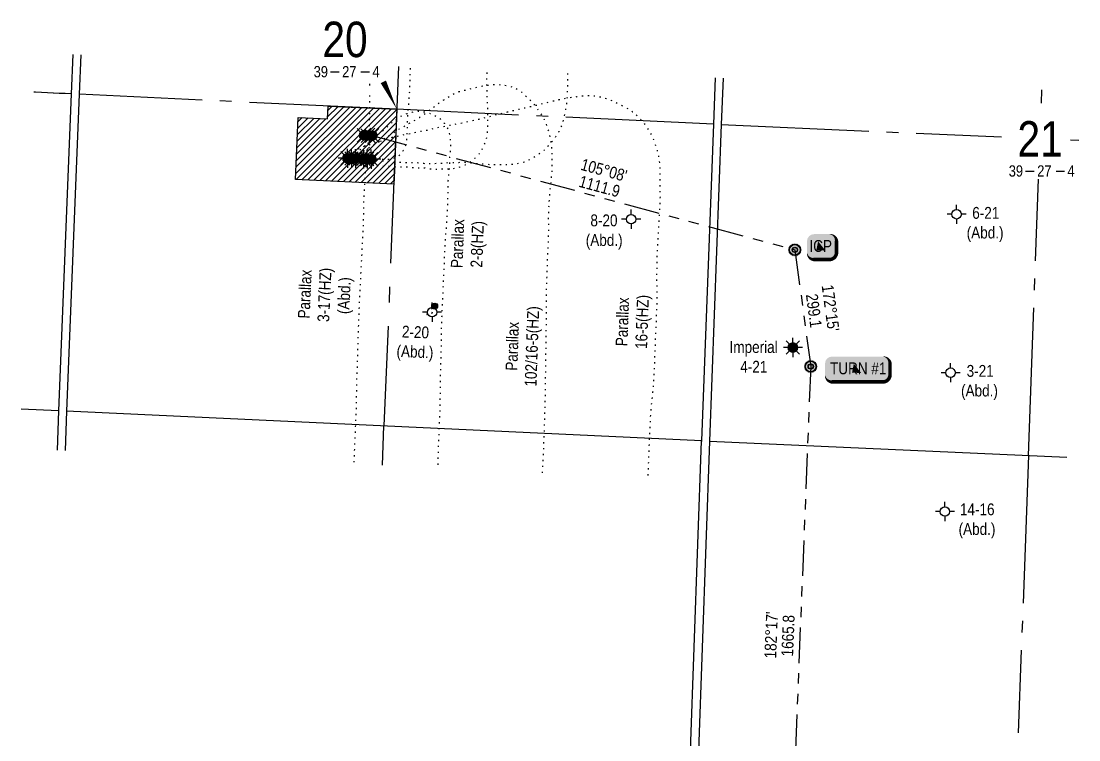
# Model space of a CAD drawing. Extents: x 301137 to 311962, y 5795932 to 5810027.
# Drawn here: x 308053 to 310738, y 5798523 to 5800349 of the extents above; entities that cross this region are included whole.
import ezdxf
from ezdxf.enums import TextEntityAlignment as Align

# ---------------------------------------------------------------- set-up
doc = ezdxf.new("R2010")
doc.units = 0
doc.header["$LTSCALE"] = 5
for name, pattern in [('0', [1, 1, 0]), ('foc-DOT', [1, 0.2, -0.8]), ('foc-DRILLPATH', [14.75, 6, -1.75, 1.75, -1.75, 1.75, -1.75]), ('foc-QUARTERLINE', [33, 25, -3, 2, -3])]:
    doc.linetypes.add(name, pattern=pattern)
for name, color, linetype in [('10', 1, 'Continuous'), ('9', 3, 'Continuous'), ('AS-DRILL', 8, 'foc-DOT'), ('AS-DRILL-T', 8, 'Continuous'), ('C-WS-S', 8, 'Continuous'), ('F-WS-S', 8, 'Continuous'), ('L-BD', 7, 'Continuous'), ('L-MON', 1, 'Continuous'), ('L-QSEC', 8, 'foc-QUARTERLINE'), ('L-SEC', 7, 'Continuous'), ('L-SECLBL', 7, 'Continuous'), ('L-SECQ', 8, 'foc-QUARTERLINE'), ('P-PDRILLPATH', 12, 'foc-DRILLPATH'), ('P-PROPOSED', 10, 'Continuous'), ('P-PROPOSED-EXISTING-H', 59, 'Continuous')]:
    doc.layers.add(name, color=color, linetype=linetype)
doc.styles.add('80', font='ARIALN.TTF', dxfattribs={"height": 10})
doc.styles.add('80L', font='ARIALN.TTF', dxfattribs={"height": 10})
doc.styles.add('SIMPLEX', font='ARIALN.TTF')

# ---------------------------------------------------------------- blocks, each defined once
blk = doc.blocks.new('GAS')
h = blk.add_hatch(color=255)
h.dxf.hatch_style = 1
edge = h.paths.add_edge_path()
edge.add_arc((0, 0), 0.9, 0, 360)
for p, q in [((-0.81, 0), (-1.62, 0)), ((-0.57, 0.57), (-1.14, 1.14)), ((0, 0.81), (0, 1.62)), ((0.57, 0.57), (1.14, 1.14)), ((1.62, 0), (0.81, 0)), ((-0.57, -0.57), (-1.14, -1.14)), ((0, -0.81), (0, -1.62)), ((1.14, -1.14), (0.57, -0.57))]:
    blk.add_line(p, q)
blk.add_circle((0, 0), 0.8)
blk = doc.blocks.new('WC')
at = {"layer": 'L-MON'}
h = blk.add_hatch(color=255, dxfattribs=at)
h.dxf.hatch_style = 1
edge = h.paths.add_edge_path()
edge.add_arc((0, 0), 0.9, 0, 360)
at = {"layer": 'L-MON', "color": 240, "flags": 128}
for points in [[(-0.62, 0.5), (-1.23, 1.12)], [(0.52, 0.61), (1.13, 1.21)], [(-1.18, -1.18), (-0.56, -0.57)], [(1.16, -1.18), (0.56, -0.57)]]:
    blk.add_lwpolyline(points, dxfattribs=at)
at = {"layer": 'L-MON', "color": 240}
for radius in [0.8, 0.373]:
    blk.add_circle((0, 0), radius, dxfattribs=at)
blk = doc.blocks.new('L-SECLBL')
at = {"layer": '9', "color": 7}
for p, q in [((-5.08, -27.83), (-12.29, -27.83)), ((20.7, -27.83), (13.5, -27.83))]:
    blk.add_line(p, q, dxfattribs=at)
at = {"layer": '10', "color": 2, "style": 'SIMPLEX'}
blk.add_attdef('SEC', text='', height=30, dxfattribs=at).set_placement((0, 0), align=Align.MIDDLE)
at = {"layer": '10', "color": 5, "style": '80L'}
blk.add_attdef('TWP', text='', height=9.5, dxfattribs=at).set_placement((-14.43, -27.37), align=Align.MIDDLE_RIGHT)
blk.add_attdef('RGE', text='', height=9.5, dxfattribs=at).set_placement((3.62, -27.37), align=Align.MIDDLE_CENTER)
blk.add_attdef('MER', text='', height=9.5, dxfattribs=at).set_placement((23.17, -27.37), align=Align.MIDDLE_LEFT)
blk = doc.blocks.new('plbh')
at = {"layer": 'L-MON'}
h = blk.add_hatch(color=255, dxfattribs=at)
h.dxf.hatch_style = 1
edge = h.paths.add_edge_path()
edge.add_arc((0, 0), 1.16, 0, 360)
h = blk.add_hatch(color=256, dxfattribs=at)
h.dxf.hatch_style = 1
h.paths.add_polyline_path([(-0.96, 0, 1), (0.96, 0, 1)])
h.paths.add_polyline_path([(0.91, 0, -1), (-0.91, 0, -1)], flags=16)
h.paths.add_polyline_path([(0.45, 0, -1), (-0.45, 0, -1)], flags=0)
h = blk.add_hatch(color=256, dxfattribs=at)
h.dxf.hatch_style = 1
h.paths.add_polyline_path([(-0.45, 0, 1), (0.45, 0, 1)])
h.paths.add_polyline_path([(0.4, 0, -1), (-0.4, 0, -1)], flags=16)
at = {"layer": 'L-MON', "color": 240}
for radius in [0.96, 0.91, 0.45, 0.4]:
    blk.add_circle((0, 0), radius, dxfattribs=at)
blk = doc.blocks.new('GABD')
for p, q in [((-0.81, 0), (-1.62, 0)), ((0, 0.81), (0, 1.62)), ((1.62, 0), (0.81, 0)), ((0, -0.81), (0, -1.62))]:
    blk.add_line(p, q)
blk.add_circle((0, 0), 0.8)
blk = doc.blocks.new('*U88')
h = blk.add_hatch(color=254)
edge = h.paths.add_edge_path()
edge.add_line((-6.5, -11.5), (6.5, -11.5))
edge.add_arc((6.5, -5.5), 6, 270, 360)
edge.add_line((12.5, -5.5), (12.5, 4))
edge.add_arc((6.5, 4), 6, 0, 90)
edge.add_line((6.5, 10), (-6.5, 10))
edge.add_arc((-6.5, 4), 6, 90, 180)
edge.add_line((-12.5, 4), (-12.5, -5.5))
edge.add_arc((-6.5, -5.5), 6, 180, 270)
at = {"color": 1, "flags": 128}
blk.add_lwpolyline([(-6.5, -11.5, 3, 3, 0), (6.5, -11.5, 3, 3, 0.414214), (12.5, -5.5, 3, 3, 0), (12.5, 4, 3, 0, 0.414214), (6.5, 10, 0, 0, 0), (-6.5, 10, 0, 0, 0.414214), (-12.5, 4, 0, 0, 0), (-12.5, -5.5, 0, 3, 0.414214)], format="xyseb", close=True, dxfattribs=at)
blk.add_lwpolyline([(-4.62, -3.66, 0, 10, 0), (0, 0, 5, 5, 0)], format="xyseb", dxfattribs=at)
at = {"color": 1, "style": '80'}
blk.add_attdef('ENTER_TEXT_001', (-36.68, -4.99), '', height=10, dxfattribs=at)
blk = doc.blocks.new('*U90')
h = blk.add_hatch(color=254)
edge = h.paths.add_edge_path()
edge.add_line((-21.5, -11.5), (21.5, -11.5))
edge.add_arc((21.5, -5.5), 6, 270, 360)
edge.add_line((27.5, -5.5), (27.5, 4))
edge.add_arc((21.5, 4), 6, 0, 90)
edge.add_line((21.5, 10), (-21.5, 10))
edge.add_arc((-21.5, 4), 6, 90, 180)
edge.add_line((-27.5, 4), (-27.5, -5.5))
edge.add_arc((-21.5, -5.5), 6, 180, 270)
at = {"color": 1, "flags": 128}
blk.add_lwpolyline([(-21.5, -11.5, 3, 3, 0), (21.5, -11.5, 3, 3, 0.414214), (27.5, -5.5, 3, 3, 0), (27.5, 4, 3, 0, 0.414214), (21.5, 10, 0, 0, 0), (-21.5, 10, 0, 0, 0.414214), (-27.5, 4, 0, 0, 0), (-27.5, -5.5, 0, 3, 0.414214)], format="xyseb", close=True, dxfattribs=at)
blk.add_lwpolyline([(-4.62, -3.66, 0, 10, 0), (0, 0, 5, 5, 0)], format="xyseb", dxfattribs=at)
at = {"color": 1, "style": '80'}
blk.add_attdef('ENTER_TEXT_001', (-36.68, -4.99), '', height=10, dxfattribs=at)
blk = doc.blocks.new('BH-Existing')
at = {"layer": 'AS-DRILL-T'}
h = blk.add_hatch(color=256, dxfattribs=at)
h.dxf.hatch_style = 1
edge = h.paths.add_edge_path()
edge.add_arc((0, 0), 0.5, 0, 360)
blk.add_circle((0, 0), 0.5, dxfattribs=at)

msp = doc.modelspace()

# ---------------------------------------------------------------- hatches: boundary and pattern name
at = {"layer": 'P-PROPOSED-EXISTING-H'}
h = msp.add_hatch(dxfattribs=at)
h.set_pattern_fill('ANSI31', color=256, scale=3.499752)
h.set_pattern_definition([(45, (3418.15, -5308.802), (-7.857167858, 7.857167858), [])])
h.paths.add_polyline_path([(308755.611, 5800104.404), (308830.523, 5800100.87), (308831.844, 5800133.34), (309006.637, 5800125.093), (308998.911, 5799935.264), (308749.207, 5799947.046)])

# ---------------------------------------------------------------- linework, layer by layer
at = {"ltscale": 3, "flags": 128}
msp.add_lwpolyline([(309752.413, 5798495.394), (309780.271, 5799283.165)], dxfattribs=at)
at = {"layer": 'AS-DRILL', "ltscale": 3, "flags": 128}
for points in [[(308921.59, 5799999.071), (308921.592, 5799999.121), (308921.532, 5799999.133), (308921.41, 5799999.088), (308921.28, 5799999.073), (308921.163, 5799999.148), (308921.074, 5799999.182), (308920.914, 5799999.178), (308920.683, 5799999.167), (308920.505, 5799999.214), (308920.375, 5799999.229), (308920.073, 5799999.171), (308919.983, 5799999.185), (308920.198, 5799999.306), (308920.54, 5799999.333), (308920.877, 5799999.269), (308921.209, 5799999.306), (308921.452, 5799999.387), (308921.647, 5799999.489), (308921.739, 5799999.555), (308921.926, 5799999.718), (308922.04, 5799999.824), (308922.072, 5799999.873), (308922.123, 5799999.911), (308922.217, 5800000.007), (308922.302, 5800000.124), (308922.397, 5800000.24), (308922.481, 5800000.357), (308922.566, 5800000.484), (308922.576, 5800000.473), (308922.377, 5800000.241), (308922.054, 5799999.933), (308921.898, 5799999.789), (308921.576, 5799999.482), (308921.288, 5799999.293), (308921.068, 5799999.282), (308920.851, 5799999.371), (308920.751, 5799999.354), (308920.814, 5799999.202), (308920.868, 5799999.03), (308920.842, 5799998.88), (308920.766, 5799998.743), (308920.835, 5799998.701), (308921.151, 5799998.858), (308921.52, 5799999.074), (308921.818, 5799999.282), (308922.008, 5799999.515), (308922.048, 5799999.773), (308922.03, 5800000.074), (308921.982, 5800000.387), (308921.927, 5800000.519), (308921.864, 5800000.441), (308921.917, 5800000.259), (308922.071, 5800000.093), (308922.237, 5799999.996), (308922.395, 5799999.95), (308922.545, 5799999.944), (308922.634, 5799999.92), (308922.64, 5799999.81), (308922.635, 5799999.69), (308922.703, 5799999.647), (308922.653, 5799999.629), (308922.392, 5799999.61), (308922.12, 5799999.58), (308921.96, 5799999.567), (308921.877, 5799999.5), (308921.854, 5799999.421), (308921.892, 5799999.379), (308922.091, 5799999.351), (308922.131, 5799999.35), (308922.856, 5799999.451), (308924.064, 5799999.634), (308925.343, 5799999.833), (308925.605, 5799999.883), (308927.456, 5800000.13), (308929.517, 5800000.369), (308931.796, 5800000.569), (308934.438, 5800000.565), (308937.351, 5800000.34), (308940.533, 5800000.084), (308944.064, 5799999.784), (308948.061, 5799999.386), (308952.448, 5799998.982), (308957.14, 5799998.687), (308961.951, 5799998.627), (308966.537, 5799998.686), (308971.036, 5799998.578), (308975.685, 5799998.234), (308980.44, 5799998.026), (308985.48, 5799998.177), (308990.736, 5799998.75), (308995.904, 5799999.867), (309000.866, 5800001.592), (309005.585, 5800003.767), (309009.927, 5800006.278), (309013.975, 5800009.18), (309017.563, 5800012.621), (309020.332, 5800016.354), (309022.631, 5800020.316), (309024.749, 5800024.545), (309026.649, 5800028.823), (309028.44, 5800033.356), (309030.038, 5800038.106), (309031.338, 5800043.138), (309032.156, 5800048.15), (309032.371, 5800050.553), (309032.525, 5800052.928), (309032.647, 5800055.495), (309032.75, 5800058.364), (309032.88, 5800061.641), (309033.085, 5800065.325), (309033.314, 5800069.349), (309033.513, 5800073.624), (309033.671, 5800078.111), (309033.786, 5800082.81), (309033.885, 5800087.85), (309033.982, 5800092.829), (309034.14, 5800098.337), (309034.382, 5800103.961), (309034.722, 5800110.032), (309035.143, 5800116.12), (309035.694, 5800122.483), (309036.303, 5800129.013), (309036.904, 5800135.634), (309037.432, 5800142.398), (309037.919, 5800149.404), (309038.402, 5800156.56), (309038.869, 5800164.087), (309039.26, 5800171.687), (309039.555, 5800179.421), (309039.819, 5800187.366), (309040.122, 5800195.52), (309040.438, 5800203.783), (309040.727, 5800212.098), (309040.992, 5800220.583), (309041.216, 5800229.03), (309041.308, 5800232.809)], [(308931.365, 5799998.712), (308931.33, 5799998.573), (308931.331, 5799998.353), (308931.412, 5799998.13), (308931.482, 5799997.857), (308931.381, 5799997.591), (308931.158, 5799997.259), (308931.202, 5799996.357), (308931.279, 5799996.014), (308931.246, 5799995.945), (308931.264, 5799995.894), (308931.419, 5799995.768), (308931.553, 5799995.603), (308931.678, 5799995.497), (308931.836, 5799995.431), (308931.896, 5799995.429), (308931.877, 5799995.209), (308931.684, 5799994.867), (308931.484, 5799994.624), (308931.295, 5799994.412), (308931.171, 5799994.307), (308931.078, 5799994.23), (308930.909, 5799993.997), (308930.898, 5799993.967), (308930.593, 5799993.109), (308930.246, 5799991.651), (308930.133, 5799991.075), (308930, 5799989.99), (308929.967, 5799988.15), (308930.053, 5799986.265), (308930.13, 5799984.421), (308930.175, 5799982.778), (308930.192, 5799981.676), (308930.214, 5799981.225), (308930.258, 5799981.073), (308930.312, 5799980.911), (308930.385, 5799980.738), (308930.498, 5799980.573), (308930.611, 5799980.379), (308930.723, 5799980.174), (308930.826, 5799979.99), (308930.949, 5799979.815), (308931.073, 5799979.67), (308931.241, 5799979.603), (308931.251, 5799979.603), (308931.853, 5799979.649), (308932.989, 5799979.775), (308934.518, 5799979.984), (308936.372, 5799980.311), (308938.6, 5799980.724), (308941.136, 5799981.074), (308943.915, 5799981.264), (308946.742, 5799981.383), (308949.561, 5799981.571), (308952.74, 5799981.726), (308956.523, 5799981.737), (308960.926, 5799981.483), (308965.866, 5799981.147), (308971.031, 5799980.933), (308976.561, 5799980.815), (308982.786, 5799980.589), (308989.623, 5799980.129), (308996.708, 5799979.628), (309003.745, 5799979.18), (309010.531, 5799978.962), (309017.002, 5799978.867), (309023.334, 5799978.796), (309029.346, 5799978.739), (309035.427, 5799978.399), (309042.074, 5799977.706), (309049.343, 5799977.038), (309056.678, 5799976.768), (309063.771, 5799976.738), (309070.509, 5799976.562), (309077.26, 5799975.955), (309083.819, 5799975.056), (309090.29, 5799974.209), (309096.966, 5799973.475), (309103.715, 5799973.069), (309110.415, 5799973.204), (309117.031, 5799973.483), (309123.536, 5799973.496), (309129.918, 5799973.434), (309136.19, 5799973.627), (309142.571, 5799974.035), (309149.03, 5799974.66), (309155.496, 5799975.706), (309161.733, 5799977.311), (309167.585, 5799979.271), (309173.529, 5799981.538), (309179.646, 5799984.148), (309185.483, 5799986.99), (309190.878, 5799990.059), (309195.679, 5799993.312), (309200.155, 5799996.918), (309204.895, 5800001.143), (309209.7, 5800005.737), (309214.139, 5800010.435), (309218.246, 5800015.606), (309222.042, 5800021.531), (309225.533, 5800028.077), (309228.865, 5800035.141), (309231.655, 5800042.196), (309233.766, 5800049.277), (309235.276, 5800056.333), (309236.265, 5800062.878), (309236.617, 5800065.967), (309236.921, 5800069.087), (309237.173, 5800072.439), (309237.354, 5800076.005), (309237.45, 5800079.944), (309237.488, 5800084.195), (309237.561, 5800088.585), (309237.685, 5800093.244), (309237.789, 5800098.153), (309237.881, 5800103.263), (309237.903, 5800108.646), (309237.836, 5800114.293), (309237.673, 5800120.033), (309237.419, 5800126.028), (309237.142, 5800132.183), (309236.865, 5800138.578), (309236.606, 5800145.213), (309236.388, 5800152.097), (309236.19, 5800159.25), (309235.992, 5800166.383), (309235.767, 5800173.867), (309235.55, 5800181.541), (309235.391, 5800189.433), (309235.374, 5800197.339), (309235.499, 5800205.58), (309235.745, 5800213.826), (309236.1, 5800222.318), (309236.25, 5800225.717)], [(308941.483, 5799998.265), (308941.344, 5799998.301), (308941.306, 5799998.352), (308941.588, 5799998.411), (308941.91, 5799998.458), (308942.132, 5799998.5), (308942.347, 5799998.611), (308942.639, 5799998.67), (308943.067, 5799998.593), (308943.603, 5799998.482), (308944.107, 5799998.321), (308944.363, 5799998.221), (308944.428, 5799998.359), (308944.58, 5799998.653), (308944.731, 5799998.937), (308944.949, 5799999.139), (308945.063, 5799999.234), (308945.018, 5799999.366), (308945.017, 5799999.587), (308945.041, 5799999.696), (308945.116, 5799999.813), (308945.21, 5799999.909), (308945.262, 5799999.947), (308945.294, 5800000.006), (308945.318, 5800000.095), (308945.42, 5800000.151), (308945.43, 5800000.151), (308945.853, 5799999.984), (308946.804, 5799999.466), (308947.658, 5799999.062), (308948.31, 5799998.846), (308950.271, 5799998.328), (308952.617, 5799997.685), (308955.176, 5799996.833), (308957.958, 5799995.833), (308961.044, 5799994.92), (308964.52, 5799994.253), (308968.337, 5799993.842), (308972.348, 5799993.533), (308976.618, 5799993.214), (308981.136, 5799993.076), (308985.69, 5799993.096), (308990.129, 5799992.991), (308994.594, 5799992.534), (308999.395, 5799991.724), (309004.954, 5799991.074), (309011.452, 5799990.657), (309019.002, 5799990.279), (309027.265, 5799989.962), (309035.367, 5799989.862), (309042.733, 5799990.132), (309049.832, 5799990.221), (309057.296, 5799989.686), (309065.38, 5799988.896), (309074.119, 5799987.951), (309083.195, 5799987.172), (309091.968, 5799987.085), (309100.484, 5799987.59), (309109.551, 5799988.122), (309119.012, 5799988.479), (309128.227, 5799988.955), (309137.391, 5799989.634), (309146.543, 5799990.033), (309155.405, 5799990.183), (309163.656, 5799990.307), (309171.536, 5799990.426), (309179.059, 5799990.369), (309186.399, 5799989.979), (309193.974, 5799989.2), (309201.802, 5799988.26), (309209.841, 5799987.572), (309217.967, 5799987.091), (309226.081, 5799986.53), (309234.362, 5799985.642), (309243.216, 5799984.822), (309252.021, 5799984.544), (309260.498, 5799984.57), (309268.598, 5799984.68), (309276.633, 5799984.923), (309284.85, 5799985.208), (309293.079, 5799985.524), (309301.676, 5799986.075), (309310.259, 5799987.006), (309318.472, 5799988.433), (309326.126, 5799990.442), (309333.395, 5799993.077), (309340.543, 5799996.187), (309347.464, 5799999.626), (309353.917, 5800003.384), (309360.613, 5800007.473), (309367.497, 5800011.744), (309374.163, 5800016.344), (309380.332, 5800021.264), (309386.014, 5800026.533), (309391.15, 5800031.914), (309396.176, 5800037.56), (309401.288, 5800043.592), (309406.023, 5800049.71), (309410.348, 5800055.833), (309414.533, 5800062.213), (309418.52, 5800068.92), (309422.095, 5800075.814), (309425.351, 5800083.26), (309428.051, 5800090.799), (309430.294, 5800098.676), (309432.024, 5800106.263), (309433.417, 5800113.383), (309434.76, 5800120.285), (309435.496, 5800123.979), (309436.272, 5800127.901), (309437.092, 5800132.192), (309437.819, 5800136.666), (309438.468, 5800141.454), (309438.97, 5800146.297), (309439.35, 5800151.366), (309439.655, 5800156.548), (309439.908, 5800161.921), (309440.102, 5800167.338), (309440.243, 5800172.956), (309440.371, 5800178.715), (309440.495, 5800184.634), (309440.624, 5800190.433), (309440.743, 5800196.733), (309440.903, 5800203.312), (309441.06, 5800209.83), (309441.129, 5800216.402), (309441.131, 5800218.262)], [(308891.447, 5800000.261), (308891.355, 5800000.205), (308891.18, 5800000.091), (308891.028, 5800000.047), (308890.828, 5800000.035), (308890.644, 5799999.953), (308890.437, 5799999.781), (308890.23, 5799999.609), (308890.403, 5799999.672), (308890.934, 5799999.941), (308891.496, 5800000.239), (308892.097, 5800000.506), (308892.76, 5800000.559), (308892.882, 5800000.605), (308893.056, 5800000.718), (308892.898, 5800000.524), (308892.395, 5800000.193), (308891.974, 5799999.93), (308891.668, 5799999.782), (308891.403, 5799999.662), (308891.108, 5799999.544), (308890.844, 5799999.444), (308890.591, 5799999.354), (308890.386, 5799999.242), (308890.325, 5799999.225), (308890.45, 5799999.34), (308890.606, 5799999.494), (308890.773, 5799999.667), (308890.815, 5799999.716), (308891.28, 5800000.098), (308892.097, 5800000.766), (308892.966, 5800001.472), (308893.307, 5800001.749), (308894.975, 5800002.924), (308897.154, 5800004.128), (308899.715, 5800005.378), (308902.565, 5800006.837), (308905.647, 5800008.606), (308909.001, 5800010.675), (308912.644, 5800012.963), (308916.655, 5800015.466), (308920.816, 5800018.194), (308925.205, 5800021.133), (308929.773, 5800024.044), (308934.515, 5800027.029), (308939.372, 5800030.16), (308944.481, 5800033.33), (308950.43, 5800036.757), (308956.934, 5800040.533), (308963.246, 5800044.277), (308969.558, 5800048), (308976.277, 5800052.158), (308983.477, 5800056.596), (308991.179, 5800061.326), (308999.043, 5800066.349), (309006.572, 5800071.235), (309013.34, 5800075.63), (309020.182, 5800079.613), (309027.938, 5800083.68), (309036.416, 5800088.268), (309045.545, 5800093.411), (309054.846, 5800098.838), (309063.911, 5800104.364), (309072.573, 5800110.096), (309080.629, 5800115.931), (309088.404, 5800121.979), (309095.988, 5800128.033), (309103.72, 5800134.012), (309111.381, 5800139.474), (309118.916, 5800144.54), (309126.377, 5800149.489), (309133.839, 5800154.467), (309139.911, 5800158.45), (309141.204, 5800159.28), (309148.835, 5800163.452), (309156.798, 5800166.939), (309165.145, 5800170.002), (309174.009, 5800172.474), (309183.29, 5800174.619), (309192.438, 5800176.929), (309201.341, 5800179.389), (309210.419, 5800181.712), (309220.054, 5800183.683), (309229.988, 5800185.362), (309239.861, 5800186.793), (309249.761, 5800187.893), (309259.541, 5800188.217), (309269.422, 5800187.546), (309279.269, 5800186.296), (309288.831, 5800184.658), (309298.374, 5800182.269), (309307.773, 5800178.785), (309316.286, 5800174.156), (309323.88, 5800168.552), (309330.587, 5800162.523), (309336.474, 5800157.036), (309342.052, 5800151.822), (309347.892, 5800145.888), (309353.799, 5800139.129), (309359.468, 5800131.91), (309364.931, 5800124.55), (309370.235, 5800116.945), (309375.521, 5800108.39), (309380.427, 5800098.829), (309384.81, 5800088.709), (309388.594, 5800078.602), (309391.765, 5800068.45), (309394.428, 5800058.107), (309396.468, 5800048.19), (309398.013, 5800038.402), (309399.115, 5800028.321), (309399.79, 5800018.047), (309399.948, 5800012.917), (309399.997, 5800009.603), (309400.02, 5800007.921), (309400.107, 5800002.764), (309400.237, 5799997.455), (309400.414, 5799992.044), (309400.54, 5799986.635), (309400.422, 5799975.542), (309399.779, 5799964.34), (309398.68, 5799952.485), (309397.333, 5799939.929), (309395.781, 5799926.491), (309394.265, 5799912.18), (309393.105, 5799896.755), (309392.687, 5799888.716), (309392.259, 5799880.407), (309391.81, 5799871.829), (309391.43, 5799863.238), (309391.233, 5799854.459), (309391.206, 5799845.674), (309391.247, 5799836.586), (309391.298, 5799827.487), (309391.305, 5799818.281), (309391.172, 5799809.099), (309390.9, 5799799.703), (309390.575, 5799790.46), (309390.214, 5799781.067), (309390.016, 5799776.322), (309389.817, 5799771.526), (309389.422, 5799762.045), (309389.011, 5799752.645), (309388.608, 5799743.224), (309388.261, 5799733.671), (309387.902, 5799721.817), (309386.779, 5799693.651), (309385.907, 5799674.382), (309385.615, 5799655.09), (309385.741, 5799635.991), (309385.763, 5799616.797), (309385.547, 5799597.411), (309385.353, 5799578.316), (309385.193, 5799559.328), (309384.905, 5799540.136), (309384.597, 5799520.945), (309384.274, 5799501.644), (309384.056, 5799482.449), (309383.804, 5799463.155), (309383.57, 5799444.061), (309383.395, 5799424.964), (309383.113, 5799405.662), (309382.612, 5799386.668), (309382.046, 5799367.787), (309381.48, 5799348.395), (309380.908, 5799329.104), (309380.377, 5799310.112), (309379.745, 5799290.823), (309378.995, 5799271.839), (309378.173, 5799252.558), (309377.255, 5799233.381), (309376.344, 5799214.403), (309375.744, 5799201.87)], [(308936.969, 5800160.444), (308936.877, 5800120.866), (308936.778, 5800101.664), (308936.143, 5800082.575), (308935.063, 5800063.602), (308933.675, 5800044.452), (308932.052, 5800025.422), (308930.231, 5800006.209), (308928.389, 5799987.197), (308926.674, 5799967.879), (308925.21, 5799948.832), (308923.906, 5799929.779), (308922.908, 5799910.613), (308922.286, 5799891.323), (308921.923, 5799872.022), (308920.906, 5799833.642), (308920.141, 5799815.058), (308919.292, 5799795.877), (308918.36, 5799776.598), (308917.336, 5799757.534), (308916.271, 5799738.461), (308915.211, 5799718.988), (308914.213, 5799699.822), (308913.198, 5799680.747), (308912.24, 5799661.57), (308911.385, 5799642.489), (308910.569, 5799623.116), (308909.859, 5799604.13), (308909.16, 5799584.942), (308908.475, 5799565.854), (308907.856, 5799546.664), (308907.29, 5799527.271), (308906.757, 5799507.977), (308905.486, 5799469.507), (308904.777, 5799450.32), (308904.245, 5799431.026), (308903.936, 5799411.833), (308903.615, 5799392.331), (308903.193, 5799373.042), (308902.664, 5799353.848), (308901.867, 5799334.465), (308900.066, 5799296.006), (308899.252, 5799276.923), (308898.479, 5799257.639), (308897.845, 5799238.559), (308897.417, 5799224.107)], [(308901.446, 5799999.856), (308901.484, 5799999.795), (308901.53, 5799999.703), (308901.547, 5799999.612), (308901.572, 5799999.501), (308901.422, 5799999.237), (308901.215, 5799998.814), (308901.333, 5799998.5), (308901.418, 5799998.626), (308901.183, 5799999.016), (308900.836, 5799999.36), (308900.578, 5799999.67), (308900.365, 5800000.089), (308900.063, 5800000.801), (308899.987, 5800001.665), (308900.356, 5800002.411), (308900.871, 5800003.011), (308901.018, 5800003.185), (308901.229, 5800003.477), (308901.369, 5800003.722), (308901.523, 5800004.086), (308901.568, 5800004.465), (308901.563, 5800004.575), (308901.466, 5800005.409), (308901.324, 5800006.646), (308901.312, 5800006.826), (308901.351, 5800008.846), (308901.734, 5800011.193), (308902.257, 5800013.544), (308902.942, 5800015.918), (308903.929, 5800018.371), (308905.276, 5800020.79), (308907.3, 5800023.141), (308910.11, 5800025.372), (308913.498, 5800027.29), (308917.35, 5800029.049), (308921.691, 5800030.768), (308926.559, 5800032.377), (308932.137, 5800034.008), (308938.275, 5800035.637), (308945.022, 5800037.442), (308952.372, 5800039.603), (308960.024, 5800042.043), (308968.183, 5800044.912), (308976.932, 5800048.269), (308986.442, 5800051.656), (308994.779, 5800053.969), (308997.163, 5800054.525), (309008.309, 5800057.016), (309019.051, 5800059.404), (309029.715, 5800061.584), (309040.357, 5800063.726), (309050.523, 5800065.966), (309060.896, 5800068.147), (309071.843, 5800070.137), (309083.133, 5800072.232), (309094.715, 5800074.847), (309106.308, 5800077.751), (309117.697, 5800080.323), (309128.567, 5800082.395), (309139.455, 5800084.417), (309150.525, 5800086.501), (309161.476, 5800088.61), (309172.369, 5800090.771), (309183.172, 5800092.946), (309194.012, 5800095.27), (309204.709, 5800097.789), (309215.288, 5800100.353), (309225.883, 5800102.827), (309236.163, 5800105.432), (309246.243, 5800108.276), (309256.034, 5800110.932), (309265.925, 5800113.303), (309276.527, 5800115.686), (309287.578, 5800118.301), (309298.011, 5800120.991), (309308.422, 5800123.602), (309319.105, 5800126.021), (309329.946, 5800128.395), (309340.866, 5800130.986), (309351.98, 5800133.649), (309362.774, 5800136.104), (309373.799, 5800138.821), (309384.965, 5800141.792), (309396.026, 5800144.677), (309407.389, 5800147.32), (309418.77, 5800149.672), (309430.07, 5800152.008), (309438.987, 5800153.797), (309441.376, 5800154.233), (309452.43, 5800155.917), (309463.434, 5800157.334), (309474.358, 5800158.753), (309485.438, 5800159.827), (309496.388, 5800160.144), (309507.258, 5800159.435), (309518.238, 5800157.73), (309529.221, 5800155.324), (309539.917, 5800152.25), (309550.311, 5800148.347), (309559.854, 5800143.957), (309568.74, 5800139.392), (309577.713, 5800134.755), (309586.953, 5800130.026), (309596.102, 5800125.032), (309605.289, 5800118.965), (309613.999, 5800111.705), (309621.95, 5800103.756), (309629.283, 5800095.34), (309636.09, 5800086.535), (309642.283, 5800077.634), (309648.125, 5800068.197), (309653.303, 5800058.425), (309657.947, 5800048.335), (309661.987, 5800038.118), (309665.525, 5800027.631), (309668.565, 5800016.693), (309670.972, 5800005.18), (309672.704, 5799993.553), (309673.845, 5799981.89), (309674.367, 5799970.301), (309674.379, 5799964.516), (309674.271, 5799958.737), (309674.186, 5799955.087), (309674.142, 5799952.948), (309674.073, 5799946.906), (309674.132, 5799940.549), (309674.283, 5799933.728), (309674.485, 5799926.686), (309674.65, 5799919.464), (309674.778, 5799912.064), (309674.809, 5799904.487), (309674.694, 5799896.766), (309674.422, 5799888.881), (309674.05, 5799881), (309673.629, 5799873.111), (309673.17, 5799865.044), (309672.677, 5799856.887), (309672.15, 5799848.622), (309671.579, 5799840.249), (309671.031, 5799831.685), (309670.521, 5799823.099), (309670.042, 5799814.511), (309669.59, 5799805.863), (309669.121, 5799797.045), (309668.667, 5799788.087), (309668.208, 5799779.009), (309667.747, 5799769.86), (309667.318, 5799760.771), (309666.947, 5799751.389), (309666.646, 5799742.014), (309666.564, 5799738.925), (309666.454, 5799732.845), (309666.358, 5799723.332), (309666.296, 5799713.898), (309666.259, 5799704.353), (309666.261, 5799694.776), (309666.44, 5799674.494), (309666.812, 5799655.296), (309666.762, 5799636.305), (309666.06, 5799617.019), (309665.243, 5799598.138), (309664.388, 5799578.757), (309663.546, 5799559.477), (309662.777, 5799540.294), (309662.065, 5799521.008), (309661.303, 5799501.725), (309660.575, 5799482.54), (309659.771, 5799463.468), (309658.921, 5799444.488), (309657.853, 5799425.317), (309656.147, 5799406.201), (309654.096, 5799387.208), (309652.005, 5799368.227), (309650.374, 5799348.998), (309649.458, 5799330.131), (309648.674, 5799311.048), (309647.6, 5799288.675), (309646.782, 5799269.493), (309645.353, 5799231.323), (309644.627, 5799212.438), (309643.877, 5799192.954), (309643.731, 5799189.412)], [(308881.497, 5800000.669), (308881.53, 5800000.758), (308881.546, 5800000.907), (308881.508, 5800000.959), (308881.441, 5800001.021), (308881.351, 5800001.035), (308881.286, 5800000.917), (308881.209, 5800000.73), (308881.151, 5800000.533), (308881.122, 5800000.313), (308881.074, 5800000.105), (308880.977, 5799999.919), (308880.899, 5799999.732), (308880.945, 5799999.61), (308881.123, 5799999.823), (308881.419, 5800000.232), (308881.711, 5800000.53), (308881.9, 5800000.733), (308882.036, 5800000.898), (308882.123, 5800001.074), (308882.21, 5800001.251), (308882.397, 5800001.414), (308882.602, 5800001.536), (308882.755, 5800001.61), (308882.849, 5800001.706), (308882.965, 5800001.852), (308883.08, 5800001.987), (308883.167, 5800002.154), (308883.234, 5800002.342), (308883.293, 5800002.559), (308883.345, 5800002.617), (308883.418, 5800002.434), (308883.467, 5800002.162), (308883.443, 5800001.803), (308883.419, 5800001.454), (308883.416, 5800001.133), (308883.384, 5800000.825), (308883.38, 5800000.474), (308883.49, 5800000.2), (308883.855, 5800000.075), (308884.427, 5800000.113), (308884.958, 5800000.392), (308885.072, 5800000.488), (308885.818, 5800001.139), (308886.67, 5800001.916), (308887.576, 5800002.83), (308888.42, 5800003.658), (308888.71, 5800003.916), (308890.09, 5800005.163), (308891.652, 5800006.452), (308893.664, 5800007.984), (308896.196, 5800009.755), (308899.094, 5800011.672), (308902.506, 5800013.939), (308906.064, 5800016.35), (308909.546, 5800018.894), (308913.218, 5800021.911), (308917.281, 5800025.463), (308921.825, 5800029.517), (308925.926, 5800033.277), (308926.757, 5800034.055), (308931.949, 5800038.803), (308936.967, 5800043.218), (308941.875, 5800047.387), (308946.85, 5800051.474), (308951.669, 5800055.416), (308956.601, 5800059.434), (308961.768, 5800063.563), (308966.926, 5800067.482), (308972.188, 5800071.487), (308977.372, 5800075.806), (308982.585, 5800080.333), (308987.714, 5800084.784), (308992.727, 5800089.309), (308997.904, 5800093.958), (309003.157, 5800098.253), (309007.766, 5800101.683), (309008.641, 5800102.309), (309014.379, 5800105.935), (309020.376, 5800109.041), (309026.646, 5800111.725), (309033.078, 5800114.203), (309039.469, 5800116.392), (309045.761, 5800118.094), (309052.205, 5800119.331), (309058.774, 5800119.952), (309065.299, 5800119.974), (309071.894, 5800119.463), (309078.544, 5800118.34), (309085.002, 5800116.644), (309091.094, 5800114.562), (309096.949, 5800112.068), (309102.294, 5800109.546), (309107.543, 5800106.916), (309112.999, 5800103.408), (309118.199, 5800099.03), (309122.866, 5800094.302), (309127.238, 5800089.216), (309131.261, 5800083.653), (309134.639, 5800077.706), (309137.411, 5800071.382), (309139.615, 5800064.86), (309141.111, 5800058.146), (309141.909, 5800051.51), (309142.23, 5800045.183), (309142.304, 5800041.997), (309142.367, 5800038.783), (309142.42, 5800036.569), (309142.443, 5800035.377), (309142.539, 5800031.731), (309142.57, 5800027.717), (309142.414, 5800023.26), (309142.031, 5800018.642), (309141.549, 5800013.777), (309141.083, 5800008.822), (309140.686, 5800003.584), (309140.401, 5799998.161), (309140.163, 5799992.647), (309139.961, 5799987.031), (309139.691, 5799981.208), (309139.288, 5799975.319), (309138.719, 5799969.258), (309138.063, 5799963.059), (309137.4, 5799956.651), (309136.457, 5799943.178), (309136.224, 5799936.022), (309136.113, 5799928.662), (309135.994, 5799921.081), (309135.835, 5799913.272), (309135.665, 5799905.423), (309135.486, 5799897.344), (309135.264, 5799889.197), (309134.995, 5799880.882), (309134.631, 5799872.41), (309134.185, 5799863.662), (309133.686, 5799854.835), (309133.141, 5799846.12), (309132.55, 5799837.247), (309131.922, 5799828.196), (309131.221, 5799819.047), (309130.5, 5799809.919), (309129.797, 5799800.74), (309129.138, 5799791.41), (309128.594, 5799782.215), (309128.101, 5799772.788), (309127.731, 5799764.927), (309127.659, 5799763.378), (309127.288, 5799753.986), (309126.9, 5799744.425), (309126.466, 5799734.955), (309125.651, 5799717.375), (309124.787, 5799698.296), (309123.961, 5799678.914), (309123.131, 5799659.934), (309122.296, 5799640.853), (309121.474, 5799621.572), (309120.482, 5799599.496), (309119.643, 5799580.315), (309119.053, 5799561.325), (309118.801, 5799542.031), (309118.761, 5799523.039), (309118.476, 5799503.937), (309117.774, 5799484.651), (309117.102, 5799465.364), (309116.568, 5799446.281), (309116.231, 5799426.881), (309116.173, 5799407.69), (309116.101, 5799388.389), (309115.826, 5799369.286), (309115.02, 5799350.415), (309114.008, 5799331.141), (309113.296, 5799311.855), (309112.648, 5799292.667), (309112.003, 5799273.579), (309111.295, 5799254.393), (309110.633, 5799235.106), (309110.017, 5799215.727), (309109.972, 5799214.226)]]:
    msp.add_lwpolyline(points, dxfattribs=at)
at = {"layer": 'AS-DRILL', "ltscale": 4, "flags": 128}
for points in [[(308937.057, 5800189.394), (308936.989, 5800176.647)], [(309096.08, 5799609.589), (309094.203, 5799603.328), (309092.236, 5799600.261), (309091.37, 5799599.396), (309089.955, 5799599.1), (309087.909, 5799599.414), (309086.335, 5799599.886), (309084.525, 5799601.223), (309083.58, 5799603.425), (309084.131, 5799607.358), (309102.698, 5799625.253)]]:
    msp.add_lwpolyline(points, dxfattribs=at)
at = {"layer": 'L-QSEC', "ltscale": 4, "flags": 128}
msp.add_lwpolyline([(309011.064, 5800233.91), (308973.901, 5799320.653)], dxfattribs=at)
at = {"layer": 'L-QSEC', "ltscale": 3, "flags": 128}
for points in [[(310643.153, 5800140.842), (310644.377, 5800174.484)], [(309006.635, 5800125.08), (308199.571, 5800163.165)], [(309810.3, 5800087.155), (309006.635, 5800125.08)], [(309830.395, 5800086.269), (310541.498, 5800054.918)], [(310716.998, 5800047.181), (310738.309, 5800046.241)], [(310610.58, 5799245.571), (310636.126, 5799947.707)], [(308970.514, 5799220.709), (308973.901, 5799320.653)], [(310610.58, 5799245.571), (310584.351, 5798540.984)]]:
    msp.add_lwpolyline(points, dxfattribs=at)
at = {"layer": 'L-SEC', "ltscale": 3, "flags": 128}
for points in [[(308184.225, 5800263.994), (308179.476, 5800164.113), (308147.435, 5799359.075)], [(308204.319, 5800263.045), (308199.575, 5800163.236), (308167.537, 5799358.275)], [(309834.877, 5800203.936), (309830.4, 5800086.397), (309800.372, 5799282.434)], [(309814.776, 5800204.668), (309810.3, 5800087.155)], [(308147.435, 5799359.075), (308052.612, 5799363.483)], [(308147.435, 5799359.075), (308143.955, 5799259.136)], [(308167.537, 5799358.375), (308164.049, 5799258.202)], [(309780.271, 5799283.165), (308167.531, 5799358.141)], [(309800.372, 5799282.434), (309744.648, 5797706.662)], [(309800.365, 5799282.255), (310707.61, 5799241.178)]]:
    msp.add_lwpolyline(points, dxfattribs=at)
at = {"layer": 'L-SECLBL', "ltscale": 3, "flags": 128}
msp.add_lwpolyline([(309006.635, 5800125.08, 0, 14.999, 0), (308972.174, 5800194.909, 0, 0, 0)], format="xyseb", dxfattribs=at)
for points in [[(309810.3, 5800087.155), (309780.271, 5799283.165)], [(309780.271, 5799283.165), (309781.517, 5799283.119)]]:
    msp.add_lwpolyline(points, dxfattribs=at)
at = {"layer": 'L-SECQ', "linetype": '0', "ltscale": 3, "flags": 128}
msp.add_lwpolyline([(308179.476, 5800164.113), (308085.197, 5800168.562)], dxfattribs=at)
at = {"layer": 'P-PDRILLPATH', "ltscale": 3}
msp.add_lwpolyline([(308943.88, 5800058.21), (310017.143, 5799768.04), (310057.443, 5799471.66), (309991.251, 5797807.273)], dxfattribs=at)
at = {"layer": 'P-PROPOSED', "ltscale": 3, "flags": 128}
msp.add_lwpolyline([(308831.858, 5800133.327), (309006.635, 5800125.08), (308999.521, 5799950.249), (308998.911, 5799935.264), (308749.225, 5799947.046), (308755.627, 5800104.394), (308830.533, 5800100.859), (308831.855, 5800133.327)], dxfattribs=at)

# ---------------------------------------------------------------- block references
at = {"layer": 'AS-DRILL-T', "xscale": 14.99893815, "yscale": 14.99893815, "zscale": 14.99893815}
msp.add_blockref('BH-Existing', (309102.698, 5799625.253), dxfattribs=at)
at = {"layer": 'C-WS-S', "xscale": 14.99893815, "yscale": 14.99893815, "zscale": 14.99893815}
for p in [(308921.586, 5799999.073), (308931.362, 5799998.714), (308941.48, 5799998.267)]:
    msp.add_blockref('GAS', p, dxfattribs=at)
at = {"layer": 'F-WS-S', "xscale": 14.99893815, "yscale": 14.99893815, "zscale": 14.99893815}
for name, p in [('GAS', (308881.497, 5800000.669)), ('GAS', (308891.447, 5800000.261)), ('GAS', (308901.446, 5799999.856)), ('GABD', (310427.977, 5799858.326)), ('GABD', (309601.437, 5799845.81)), ('GABD', (309096.08, 5799609.589)), ('GAS', (310012.257, 5799519.829)), ('GABD', (310412.749, 5799456)), ('GABD', (310398.24, 5799103.316))]:
    msp.add_blockref(name, p, dxfattribs=at)
at = {"layer": 'F-WS-S'}
ref = msp.add_blockref('*U88', (310085.484, 5799777.969), dxfattribs=dict(at, xscale=2.999787630000001, yscale=2.999787630000001, zscale=2.999787630000001))
ref.add_attrib('ENTER_TEXT_001', 'ICP', (310054.197, 5799762.939), dxfattribs={"layer": '0', "color": 1, "height": 29.9979, "style": '80'})
ref = msp.add_blockref('*U90', (310176.267, 5799467.036), dxfattribs=dict(at, xscale=2.999787630000001, yscale=2.999787630000001, zscale=2.999787630000001))
ref.add_attrib('ENTER_TEXT_001', 'TURN #1', (310106.551, 5799452.027), dxfattribs={"layer": '0', "color": 1, "height": 29.9979, "style": '80'})
at = {"layer": 'L-MON', "xscale": 14.99893815, "yscale": 14.99893815, "zscale": 14.99893815}
for name, p in [('WC', (308923.903, 5800059.153)), ('WC', (308933.891, 5800058.682)), ('WC', (308943.878, 5800058.21)), ('plbh', (310017.143, 5799768.04)), ('plbh', (310057.443, 5799471.66))]:
    msp.add_blockref(name, p, dxfattribs=at)
at = {"layer": 'L-SECLBL', "xscale": 2.999787630000001, "yscale": 2.999787630000001, "zscale": 2.999787630000001}
for p, values in [((308874.984, 5800302.69), {'SEC': '20', 'TWP': '39', 'RGE': '27', 'MER': '4'}), ((310639.869, 5800050.581), {'SEC': '21', 'TWP': '39', 'RGE': '27', 'MER': '4'})]:
    msp.add_blockref('L-SECLBL', p, dxfattribs=at).add_auto_attribs(values)

# ---------------------------------------------------------------- texts
at = {"layer": 'AS-DRILL-T', "insert": (308756.744, 5799632.342), "char_height": 29.99788, "attachment_point": 1, "rotation": 87.435578, "style": '80L'}
msp.add_mtext_dynamic_manual_height_columns('\\pi-38.019;Parallax\\P\\pi-44.383;3-17(HZ)\\P\\pi-22.099;(Abd.)', width=45.22278, gutter_width=50, heights=[0], dxfattribs=at)
at = {"layer": 'F-WS-S', "char_height": 29.99788, "attachment_point": 1, "style": '80L'}
for s, insert in [('\\pi-15.293;6-21\\P\\pi-29.412;(Abd.)', (310482.926, 5799876.909)), ('\\pi-17.554;8-20\\P\\pi-29.412;(Abd.)', (309515.663, 5799857.935)), ('\\pi-42.928;Imperial\\P\\pi-15.713;4-21', (309894.327, 5799536.104)), ('\\pi-15.222;3-21\\P\\pi-29.412;(Abd.)', (310468.62, 5799475.544)), ('\\pi-25.985;14-16\\P\\pi-29.412;(Abd.)', (310462.368, 5799123.848))]:
    msp.add_mtext_dynamic_manual_height_columns(s, width=30.59579, gutter_width=50, heights=[0], dxfattribs=dict(at, insert=insert))
for s, width, insert, rotation in [('\\pi-45.332;Parallax\\P\\pi-42.345;2-8(HZ)', 30.59579, (309145, 5799767.623), 88.003886), ('\\pi-38.019;Parallax\\P\\pi-43.226;16-5(HZ)', 45.22278, (309563.355, 5799561.77), 88.003886), ('\\pi-26.869;Parallax\\P\\pi-65.523;102/16-5(HZ)', 67.52156, (309283.349, 5799488.48), 88.003886), ('\\pi-17.759;2-20\\P\\pi-29.412;(Abd.)', 30.59579, (309037.948, 5799574.898), 357.669757)]:
    msp.add_mtext_dynamic_manual_height_columns(s, width=width, gutter_width=50, heights=[0], dxfattribs=dict(at, insert=insert, rotation=rotation))
at = {"layer": 'L-BD', "char_height": 29.99788, "width": 39.16953, "attachment_point": 1, "line_spacing_factor": 0.855, "style": '80L'}
for s, insert, rotation in [("\\pi-37.178;105°08' \\P\\pi-30.354;1111.9", (309514.999, 5799990.939), 344.871048), ("\\pi-37.178;172°15' \\P\\pi-19.754;299.1", (310119.821, 5799644.364), 277.743253), ("\\pi-37.178;182°17'\\P\\pi-30.354;1665.8 ", (309941.113, 5798768.012), 87.722575)]:
    msp.add_mtext(s, dxfattribs=dict(at, insert=insert, rotation=rotation))

doc.saveas('drawing.dxf')
